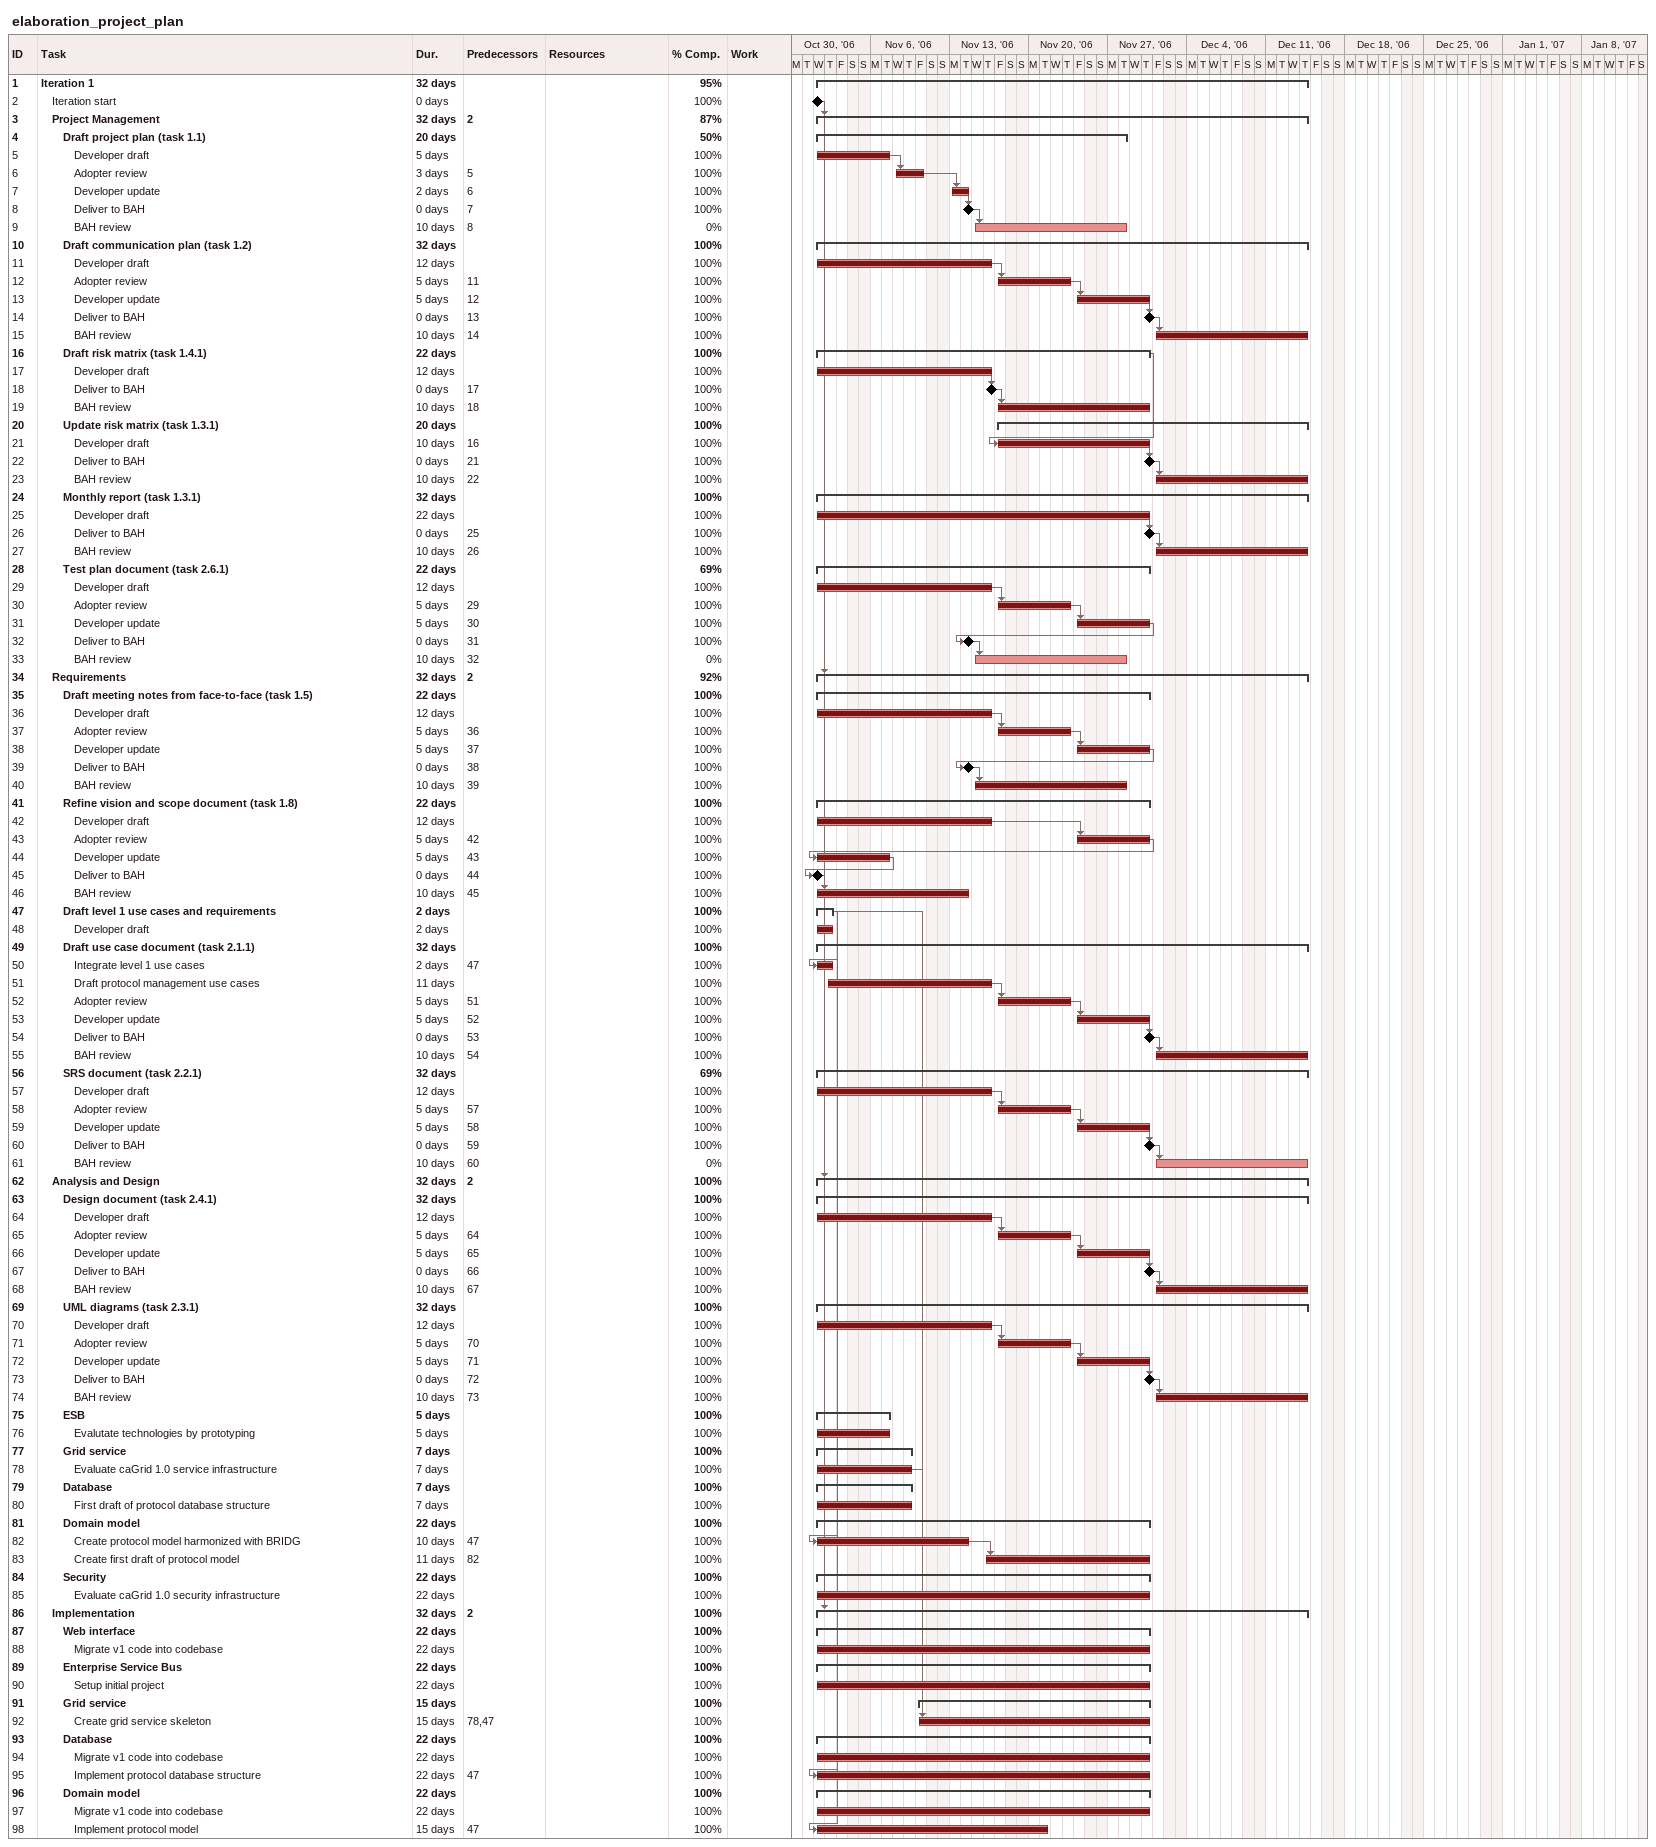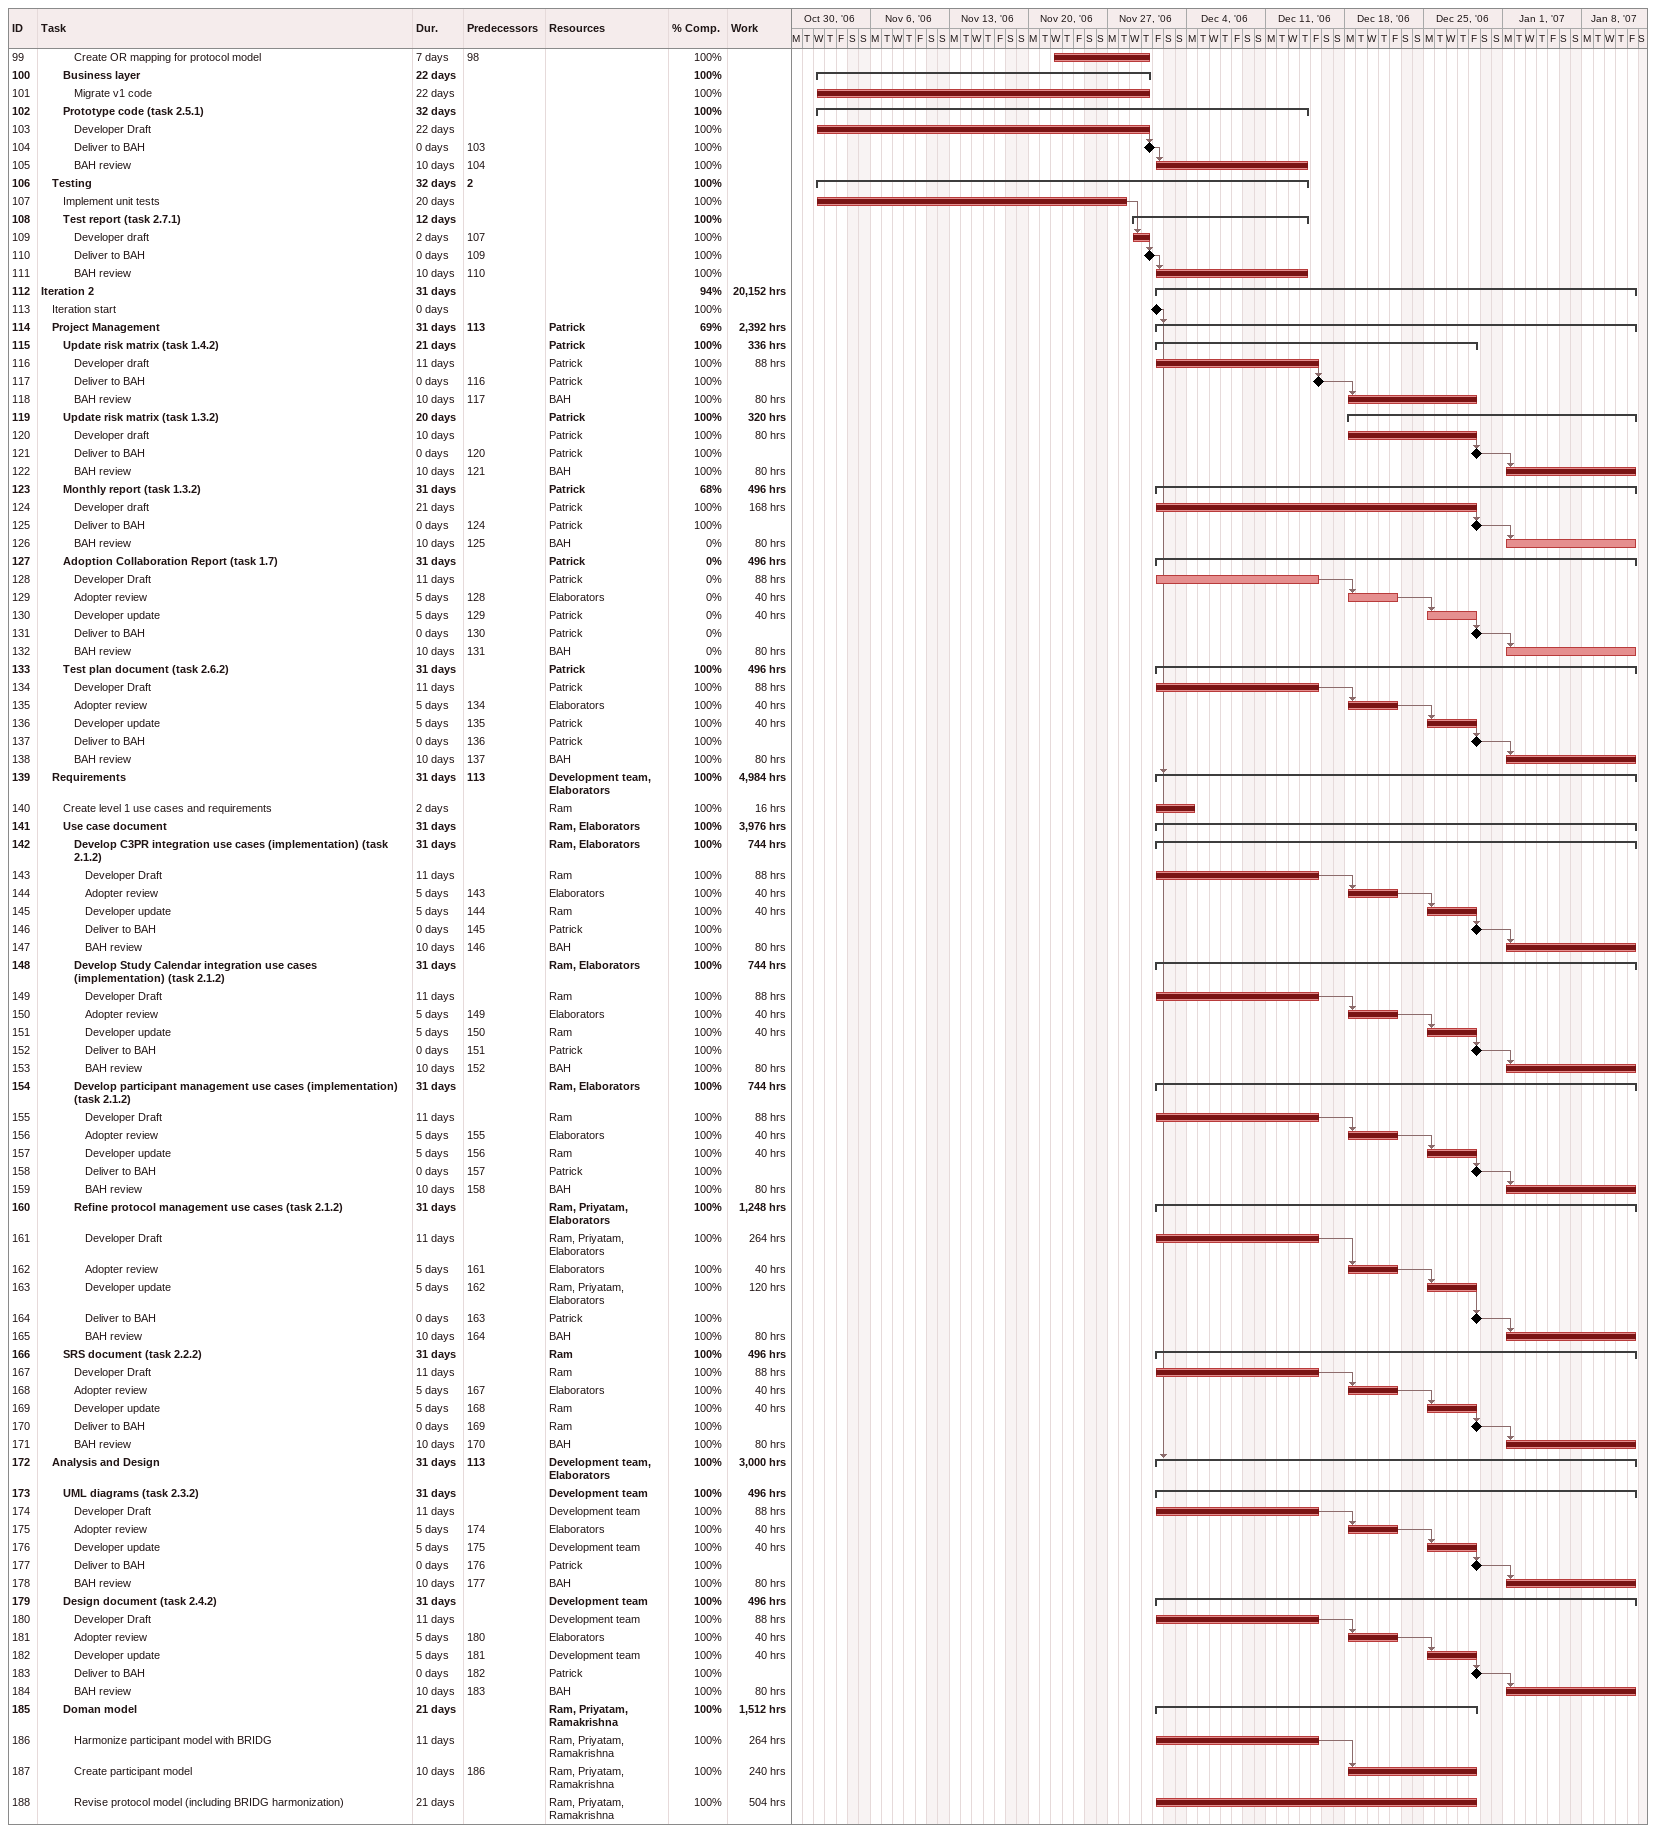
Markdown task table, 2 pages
elaboration_project_plan

| ID | Level | Task | Duration | Start | Finish | Predecessors | Resources | % complete | Work (h) |
|---|---|---|---|---|---|---|---|---|---|
| 1 | 1 | **Iteration 1** | 32d | 2006-11-01 | 2006-12-14 |  |  | 95 |  |
| 2 | 2 | Iteration start | 0d | 2006-11-01 | 2006-11-01 |  |  | 100 |  |
| 3 | 2 | **Project Management** | 32d | 2006-11-01 | 2006-12-14 | 2 |  | 87 |  |
| 4 | 3 | **Draft project plan (task 1.1)** | 20d | 2006-11-01 | 2006-11-28 |  |  | 50 |  |
| 5 | 4 | Developer draft | 5d | 2006-11-01 | 2006-11-07 |  |  | 100 |  |
| 6 | 4 | Adopter review | 3d | 2006-11-08 | 2006-11-10 | 5 |  | 100 |  |
| 7 | 4 | Developer update | 2d | 2006-11-13 | 2006-11-14 | 6 |  | 100 |  |
| 8 | 4 | Deliver to BAH | 0d | 2006-11-14 | 2006-11-14 | 7 |  | 100 |  |
| 9 | 4 | BAH review | 10d | 2006-11-15 | 2006-11-28 | 8 |  | 0 |  |
| 10 | 3 | **Draft communication plan (task 1.2)** | 32d | 2006-11-01 | 2006-12-14 |  |  | 100 |  |
| 11 | 4 | Developer draft | 12d | 2006-11-01 | 2006-11-16 |  |  | 100 |  |
| 12 | 4 | Adopter review | 5d | 2006-11-17 | 2006-11-23 | 11 |  | 100 |  |
| 13 | 4 | Developer update | 5d | 2006-11-24 | 2006-11-30 | 12 |  | 100 |  |
| 14 | 4 | Deliver to BAH | 0d | 2006-11-30 | 2006-11-30 | 13 |  | 100 |  |
| 15 | 4 | BAH review | 10d | 2006-12-01 | 2006-12-14 | 14 |  | 100 |  |
| 16 | 3 | **Draft risk matrix (task 1.4.1)** | 22d | 2006-11-01 | 2006-11-30 |  |  | 100 |  |
| 17 | 4 | Developer draft | 12d | 2006-11-01 | 2006-11-16 |  |  | 100 |  |
| 18 | 4 | Deliver to BAH | 0d | 2006-11-16 | 2006-11-16 | 17 |  | 100 |  |
| 19 | 4 | BAH review | 10d | 2006-11-17 | 2006-11-30 | 18 |  | 100 |  |
| 20 | 3 | **Update risk matrix (task 1.3.1)** | 20d | 2006-11-17 | 2006-12-14 |  |  | 100 |  |
| 21 | 4 | Developer draft | 10d | 2006-11-17 | 2006-11-30 | 16 |  | 100 |  |
| 22 | 4 | Deliver to BAH | 0d | 2006-11-30 | 2006-11-30 | 21 |  | 100 |  |
| 23 | 4 | BAH review | 10d | 2006-12-01 | 2006-12-14 | 22 |  | 100 |  |
| 24 | 3 | **Monthly report (task 1.3.1)** | 32d | 2006-11-01 | 2006-12-14 |  |  | 100 |  |
| 25 | 4 | Developer draft | 22d | 2006-11-01 | 2006-11-30 |  |  | 100 |  |
| 26 | 4 | Deliver to BAH | 0d | 2006-11-30 | 2006-11-30 | 25 |  | 100 |  |
| 27 | 4 | BAH review | 10d | 2006-12-01 | 2006-12-14 | 26 |  | 100 |  |
| 28 | 3 | **Test plan document (task 2.6.1)** | 22d | 2006-11-01 | 2006-11-30 |  |  | 69 |  |
| 29 | 4 | Developer draft | 12d | 2006-11-01 | 2006-11-16 |  |  | 100 |  |
| 30 | 4 | Adopter review | 5d | 2006-11-17 | 2006-11-23 | 29 |  | 100 |  |
| 31 | 4 | Developer update | 5d | 2006-11-24 | 2006-11-30 | 30 |  | 100 |  |
| 32 | 4 | Deliver to BAH | 0d | 2006-11-14 | 2006-11-14 | 31 |  | 100 |  |
| 33 | 4 | BAH review | 10d | 2006-11-15 | 2006-11-28 | 32 |  | 0 |  |
| 34 | 2 | **Requirements** | 32d | 2006-11-01 | 2006-12-14 | 2 |  | 92 |  |
| 35 | 3 | **Draft meeting notes from face-to-face (task 1.5)** | 22d | 2006-11-01 | 2006-11-30 |  |  | 100 |  |
| 36 | 4 | Developer draft | 12d | 2006-11-01 | 2006-11-16 |  |  | 100 |  |
| 37 | 4 | Adopter review | 5d | 2006-11-17 | 2006-11-23 | 36 |  | 100 |  |
| 38 | 4 | Developer update | 5d | 2006-11-24 | 2006-11-30 | 37 |  | 100 |  |
| 39 | 4 | Deliver to BAH | 0d | 2006-11-14 | 2006-11-14 | 38 |  | 100 |  |
| 40 | 4 | BAH review | 10d | 2006-11-15 | 2006-11-28 | 39 |  | 100 |  |
| 41 | 3 | **Refine vision and scope document (task 1.8)** | 22d | 2006-11-01 | 2006-11-30 |  |  | 100 |  |
| 42 | 4 | Developer draft | 12d | 2006-11-01 | 2006-11-16 |  |  | 100 |  |
| 43 | 4 | Adopter review | 5d | 2006-11-24 | 2006-11-30 | 42 |  | 100 |  |
| 44 | 4 | Developer update | 5d | 2006-11-01 | 2006-11-07 | 43 |  | 100 |  |
| 45 | 4 | Deliver to BAH | 0d | 2006-11-01 | 2006-11-01 | 44 |  | 100 |  |
| 46 | 4 | BAH review | 10d | 2006-11-01 | 2006-11-14 | 45 |  | 100 |  |
| 47 | 3 | **Draft level 1 use cases and requirements** | 2d | 2006-11-01 | 2006-11-02 |  |  | 100 |  |
| 48 | 4 | Developer draft | 2d | 2006-11-01 | 2006-11-02 |  |  | 100 |  |
| 49 | 3 | **Draft use case document (task 2.1.1)** | 32d | 2006-11-01 | 2006-12-14 |  |  | 100 |  |
| 50 | 4 | Integrate level 1 use cases | 2d | 2006-11-01 | 2006-11-02 | 47 |  | 100 |  |
| 51 | 4 | Draft protocol management use cases | 11d | 2006-11-02 | 2006-11-16 |  |  | 100 |  |
| 52 | 4 | Adopter review | 5d | 2006-11-17 | 2006-11-23 | 51 |  | 100 |  |
| 53 | 4 | Developer update | 5d | 2006-11-24 | 2006-11-30 | 52 |  | 100 |  |
| 54 | 4 | Deliver to BAH | 0d | 2006-11-30 | 2006-11-30 | 53 |  | 100 |  |
| 55 | 4 | BAH review | 10d | 2006-12-01 | 2006-12-14 | 54 |  | 100 |  |
| 56 | 3 | **SRS document (task 2.2.1)** | 32d | 2006-11-01 | 2006-12-14 |  |  | 69 |  |
| 57 | 4 | Developer draft | 12d | 2006-11-01 | 2006-11-16 |  |  | 100 |  |
| 58 | 4 | Adopter review | 5d | 2006-11-17 | 2006-11-23 | 57 |  | 100 |  |
| 59 | 4 | Developer update | 5d | 2006-11-24 | 2006-11-30 | 58 |  | 100 |  |
| 60 | 4 | Deliver to BAH | 0d | 2006-11-30 | 2006-11-30 | 59 |  | 100 |  |
| 61 | 4 | BAH review | 10d | 2006-12-01 | 2006-12-14 | 60 |  | 0 |  |
| 62 | 2 | **Analysis and Design** | 32d | 2006-11-01 | 2006-12-14 | 2 |  | 100 |  |
| 63 | 3 | **Design document (task 2.4.1)** | 32d | 2006-11-01 | 2006-12-14 |  |  | 100 |  |
| 64 | 4 | Developer draft | 12d | 2006-11-01 | 2006-11-16 |  |  | 100 |  |
| 65 | 4 | Adopter review | 5d | 2006-11-17 | 2006-11-23 | 64 |  | 100 |  |
| 66 | 4 | Developer update | 5d | 2006-11-24 | 2006-11-30 | 65 |  | 100 |  |
| 67 | 4 | Deliver to BAH | 0d | 2006-11-30 | 2006-11-30 | 66 |  | 100 |  |
| 68 | 4 | BAH review | 10d | 2006-12-01 | 2006-12-14 | 67 |  | 100 |  |
| 69 | 3 | **UML diagrams (task 2.3.1)** | 32d | 2006-11-01 | 2006-12-14 |  |  | 100 |  |
| 70 | 4 | Developer draft | 12d | 2006-11-01 | 2006-11-16 |  |  | 100 |  |
| 71 | 4 | Adopter review | 5d | 2006-11-17 | 2006-11-23 | 70 |  | 100 |  |
| 72 | 4 | Developer update | 5d | 2006-11-24 | 2006-11-30 | 71 |  | 100 |  |
| 73 | 4 | Deliver to BAH | 0d | 2006-11-30 | 2006-11-30 | 72 |  | 100 |  |
| 74 | 4 | BAH review | 10d | 2006-12-01 | 2006-12-14 | 73 |  | 100 |  |
| 75 | 3 | **ESB** | 5d | 2006-11-01 | 2006-11-07 |  |  | 100 |  |
| 76 | 4 | Evalutate technologies by prototyping | 5d | 2006-11-01 | 2006-11-07 |  |  | 100 |  |
| 77 | 3 | **Grid service** | 7d | 2006-11-01 | 2006-11-09 |  |  | 100 |  |
| 78 | 4 | Evaluate caGrid 1.0 service infrastructure | 7d | 2006-11-01 | 2006-11-09 |  |  | 100 |  |
| 79 | 3 | **Database** | 7d | 2006-11-01 | 2006-11-09 |  |  | 100 |  |
| 80 | 4 | First draft of protocol database structure | 7d | 2006-11-01 | 2006-11-09 |  |  | 100 |  |
| 81 | 3 | **Domain model** | 22d | 2006-11-01 | 2006-11-30 |  |  | 100 |  |
| 82 | 4 | Create protocol model harmonized with BRIDG | 10d | 2006-11-01 | 2006-11-14 | 47 |  | 100 |  |
| 83 | 4 | Create first draft of protocol model | 11d | 2006-11-16 | 2006-11-30 | 82 |  | 100 |  |
| 84 | 3 | **Security** | 22d | 2006-11-01 | 2006-11-30 |  |  | 100 |  |
| 85 | 4 | Evaluate caGrid 1.0 security infrastructure | 22d | 2006-11-01 | 2006-11-30 |  |  | 100 |  |
| 86 | 2 | **Implementation** | 32d | 2006-11-01 | 2006-12-14 | 2 |  | 100 |  |
| 87 | 3 | **Web interface** | 22d | 2006-11-01 | 2006-11-30 |  |  | 100 |  |
| 88 | 4 | Migrate v1 code into codebase | 22d | 2006-11-01 | 2006-11-30 |  |  | 100 |  |
| 89 | 3 | **Enterprise Service Bus** | 22d | 2006-11-01 | 2006-11-30 |  |  | 100 |  |
| 90 | 4 | Setup initial project | 22d | 2006-11-01 | 2006-11-30 |  |  | 100 |  |
| 91 | 3 | **Grid service** | 15d | 2006-11-10 | 2006-11-30 |  |  | 100 |  |
| 92 | 4 | Create grid service skeleton | 15d | 2006-11-10 | 2006-11-30 | 78, 47 |  | 100 |  |
| 93 | 3 | **Database** | 22d | 2006-11-01 | 2006-11-30 |  |  | 100 |  |
| 94 | 4 | Migrate v1 code into codebase | 22d | 2006-11-01 | 2006-11-30 |  |  | 100 |  |
| 95 | 4 | Implement protocol database structure | 22d | 2006-11-01 | 2006-11-30 | 47 |  | 100 |  |
| 96 | 3 | **Domain model** | 22d | 2006-11-01 | 2006-11-30 |  |  | 100 |  |
| 97 | 4 | Migrate v1 code into codebase | 22d | 2006-11-01 | 2006-11-30 |  |  | 100 |  |
| 98 | 4 | Implement protocol model | 15d | 2006-11-01 | 2006-11-21 | 47 |  | 100 |  |
| 99 | 4 | Create OR mapping for protocol model | 7d | 2006-11-22 | 2006-11-30 | 98 |  | 100 |  |
| 100 | 3 | **Business layer** | 22d | 2006-11-01 | 2006-11-30 |  |  | 100 |  |
| 101 | 4 | Migrate v1 code | 22d | 2006-11-01 | 2006-11-30 |  |  | 100 |  |
| 102 | 3 | **Prototype code (task 2.5.1)** | 32d | 2006-11-01 | 2006-12-14 |  |  | 100 |  |
| 103 | 4 | Developer Draft | 22d | 2006-11-01 | 2006-11-30 |  |  | 100 |  |
| 104 | 4 | Deliver to BAH | 0d | 2006-11-30 | 2006-11-30 | 103 |  | 100 |  |
| 105 | 4 | BAH review | 10d | 2006-12-01 | 2006-12-14 | 104 |  | 100 |  |
| 106 | 2 | **Testing** | 32d | 2006-11-01 | 2006-12-14 | 2 |  | 100 |  |
| 107 | 3 | Implement unit tests | 20d | 2006-11-01 | 2006-11-28 |  |  | 100 |  |
| 108 | 3 | **Test report (task 2.7.1)** | 12d | 2006-11-29 | 2006-12-14 |  |  | 100 |  |
| 109 | 4 | Developer draft | 2d | 2006-11-29 | 2006-11-30 | 107 |  | 100 |  |
| 110 | 4 | Deliver to BAH | 0d | 2006-11-30 | 2006-11-30 | 109 |  | 100 |  |
| 111 | 4 | BAH review | 10d | 2006-12-01 | 2006-12-14 | 110 |  | 100 |  |
| 112 | 1 | **Iteration 2** | 31d | 2006-12-01 | 2007-01-12 |  |  | 94 | 20152 |
| 113 | 2 | Iteration start | 0d | 2006-12-01 | 2006-12-01 |  |  | 100 |  |
| 114 | 2 | **Project Management** | 31d | 2006-12-01 | 2007-01-12 | 113 | Patrick | 69 | 2392 |
| 115 | 3 | **Update risk matrix (task 1.4.2)** | 21d | 2006-12-01 | 2006-12-29 |  | Patrick | 100 | 336 |
| 116 | 4 | Developer draft | 11d | 2006-12-01 | 2006-12-15 |  | Patrick | 100 | 88 |
| 117 | 4 | Deliver to BAH | 0d | 2006-12-15 | 2006-12-15 | 116 | Patrick | 100 |  |
| 118 | 4 | BAH review | 10d | 2006-12-18 | 2006-12-29 | 117 | BAH | 100 | 80 |
| 119 | 3 | **Update risk matrix (task 1.3.2)** | 20d | 2006-12-18 | 2007-01-12 |  | Patrick | 100 | 320 |
| 120 | 4 | Developer draft | 10d | 2006-12-18 | 2006-12-29 |  | Patrick | 100 | 80 |
| 121 | 4 | Deliver to BAH | 0d | 2006-12-29 | 2006-12-29 | 120 | Patrick | 100 |  |
| 122 | 4 | BAH review | 10d | 2007-01-01 | 2007-01-12 | 121 | BAH | 100 | 80 |
| 123 | 3 | **Monthly report (task 1.3.2)** | 31d | 2006-12-01 | 2007-01-12 |  | Patrick | 68 | 496 |
| 124 | 4 | Developer draft | 21d | 2006-12-01 | 2006-12-29 |  | Patrick | 100 | 168 |
| 125 | 4 | Deliver to BAH | 0d | 2006-12-29 | 2006-12-29 | 124 | Patrick | 100 |  |
| 126 | 4 | BAH review | 10d | 2007-01-01 | 2007-01-12 | 125 | BAH | 0 | 80 |
| 127 | 3 | **Adoption Collaboration Report (task 1.7)** | 31d | 2006-12-01 | 2007-01-12 |  | Patrick | 0 | 496 |
| 128 | 4 | Developer Draft | 11d | 2006-12-01 | 2006-12-15 |  | Patrick | 0 | 88 |
| 129 | 4 | Adopter review | 5d | 2006-12-18 | 2006-12-22 | 128 | Elaborators | 0 | 40 |
| 130 | 4 | Developer update | 5d | 2006-12-25 | 2006-12-29 | 129 | Patrick | 0 | 40 |
| 131 | 4 | Deliver to BAH | 0d | 2006-12-29 | 2006-12-29 | 130 | Patrick | 0 |  |
| 132 | 4 | BAH review | 10d | 2007-01-01 | 2007-01-12 | 131 | BAH | 0 | 80 |
| 133 | 3 | **Test plan document (task 2.6.2)** | 31d | 2006-12-01 | 2007-01-12 |  | Patrick | 100 | 496 |
| 134 | 4 | Developer Draft | 11d | 2006-12-01 | 2006-12-15 |  | Patrick | 100 | 88 |
| 135 | 4 | Adopter review | 5d | 2006-12-18 | 2006-12-22 | 134 | Elaborators | 100 | 40 |
| 136 | 4 | Developer update | 5d | 2006-12-25 | 2006-12-29 | 135 | Patrick | 100 | 40 |
| 137 | 4 | Deliver to BAH | 0d | 2006-12-29 | 2006-12-29 | 136 | Patrick | 100 |  |
| 138 | 4 | BAH review | 10d | 2007-01-01 | 2007-01-12 | 137 | BAH | 100 | 80 |
| 139 | 2 | **Requirements** | 31d | 2006-12-01 | 2007-01-12 | 113 | Development team, Elaborators | 100 | 4984 |
| 140 | 3 | Create level 1 use cases and requirements | 2d | 2006-12-01 | 2006-12-04 |  | Ram | 100 | 16 |
| 141 | 3 | **Use case document** | 31d | 2006-12-01 | 2007-01-12 |  | Ram, Elaborators | 100 | 3976 |
| 142 | 4 | **Develop C3PR integration use cases (implementation) (task 2.1.2)** | 31d | 2006-12-01 | 2007-01-12 |  | Ram, Elaborators | 100 | 744 |
| 143 | 5 | Developer Draft | 11d | 2006-12-01 | 2006-12-15 |  | Ram | 100 | 88 |
| 144 | 5 | Adopter review | 5d | 2006-12-18 | 2006-12-22 | 143 | Elaborators | 100 | 40 |
| 145 | 5 | Developer update | 5d | 2006-12-25 | 2006-12-29 | 144 | Ram | 100 | 40 |
| 146 | 5 | Deliver to BAH | 0d | 2006-12-29 | 2006-12-29 | 145 | Patrick | 100 |  |
| 147 | 5 | BAH review | 10d | 2007-01-01 | 2007-01-12 | 146 | BAH | 100 | 80 |
| 148 | 4 | **Develop Study Calendar integration use cases (implementation) (task 2.1.2)** | 31d | 2006-12-01 | 2007-01-12 |  | Ram, Elaborators | 100 | 744 |
| 149 | 5 | Developer Draft | 11d | 2006-12-01 | 2006-12-15 |  | Ram | 100 | 88 |
| 150 | 5 | Adopter review | 5d | 2006-12-18 | 2006-12-22 | 149 | Elaborators | 100 | 40 |
| 151 | 5 | Developer update | 5d | 2006-12-25 | 2006-12-29 | 150 | Ram | 100 | 40 |
| 152 | 5 | Deliver to BAH | 0d | 2006-12-29 | 2006-12-29 | 151 | Patrick | 100 |  |
| 153 | 5 | BAH review | 10d | 2007-01-01 | 2007-01-12 | 152 | BAH | 100 | 80 |
| 154 | 4 | **Develop participant management use cases (implementation) (task 2.1.2)** | 31d | 2006-12-01 | 2007-01-12 |  | Ram, Elaborators | 100 | 744 |
| 155 | 5 | Developer Draft | 11d | 2006-12-01 | 2006-12-15 |  | Ram | 100 | 88 |
| 156 | 5 | Adopter review | 5d | 2006-12-18 | 2006-12-22 | 155 | Elaborators | 100 | 40 |
| 157 | 5 | Developer update | 5d | 2006-12-25 | 2006-12-29 | 156 | Ram | 100 | 40 |
| 158 | 5 | Deliver to BAH | 0d | 2006-12-29 | 2006-12-29 | 157 | Patrick | 100 |  |
| 159 | 5 | BAH review | 10d | 2007-01-01 | 2007-01-12 | 158 | BAH | 100 | 80 |
| 160 | 4 | **Refine protocol management use cases (task 2.1.2)** | 31d | 2006-12-01 | 2007-01-12 |  | Ram, Priyatam, Elaborators | 100 | 1248 |
| 161 | 5 | Developer Draft | 11d | 2006-12-01 | 2006-12-15 |  | Ram, Priyatam, Elaborators | 100 | 264 |
| 162 | 5 | Adopter review | 5d | 2006-12-18 | 2006-12-22 | 161 | Elaborators | 100 | 40 |
| 163 | 5 | Developer update | 5d | 2006-12-25 | 2006-12-29 | 162 | Ram, Priyatam, Elaborators | 100 | 120 |
| 164 | 5 | Deliver to BAH | 0d | 2006-12-29 | 2006-12-29 | 163 | Patrick | 100 |  |
| 165 | 5 | BAH review | 10d | 2007-01-01 | 2007-01-12 | 164 | BAH | 100 | 80 |
| 166 | 3 | **SRS document (task 2.2.2)** | 31d | 2006-12-01 | 2007-01-12 |  | Ram | 100 | 496 |
| 167 | 4 | Developer Draft | 11d | 2006-12-01 | 2006-12-15 |  | Ram | 100 | 88 |
| 168 | 4 | Adopter review | 5d | 2006-12-18 | 2006-12-22 | 167 | Elaborators | 100 | 40 |
| 169 | 4 | Developer update | 5d | 2006-12-25 | 2006-12-29 | 168 | Ram | 100 | 40 |
| 170 | 4 | Deliver to BAH | 0d | 2006-12-29 | 2006-12-29 | 169 | Ram | 100 |  |
| 171 | 4 | BAH review | 10d | 2007-01-01 | 2007-01-12 | 170 | BAH | 100 | 80 |
| 172 | 2 | **Analysis and Design** | 31d | 2006-12-01 | 2007-01-12 | 113 | Development team, Elaborators | 100 | 3000 |
| 173 | 3 | **UML diagrams (task 2.3.2)** | 31d | 2006-12-01 | 2007-01-12 |  | Development team | 100 | 496 |
| 174 | 4 | Developer Draft | 11d | 2006-12-01 | 2006-12-15 |  | Development team | 100 | 88 |
| 175 | 4 | Adopter review | 5d | 2006-12-18 | 2006-12-22 | 174 | Elaborators | 100 | 40 |
| 176 | 4 | Developer update | 5d | 2006-12-25 | 2006-12-29 | 175 | Development team | 100 | 40 |
| 177 | 4 | Deliver to BAH | 0d | 2006-12-29 | 2006-12-29 | 176 | Patrick | 100 |  |
| 178 | 4 | BAH review | 10d | 2007-01-01 | 2007-01-12 | 177 | BAH | 100 | 80 |
| 179 | 3 | **Design document (task 2.4.2)** | 31d | 2006-12-01 | 2007-01-12 |  | Development team | 100 | 496 |
| 180 | 4 | Developer Draft | 11d | 2006-12-01 | 2006-12-15 |  | Development team | 100 | 88 |
| 181 | 4 | Adopter review | 5d | 2006-12-18 | 2006-12-22 | 180 | Elaborators | 100 | 40 |
| 182 | 4 | Developer update | 5d | 2006-12-25 | 2006-12-29 | 181 | Development team | 100 | 40 |
| 183 | 4 | Deliver to BAH | 0d | 2006-12-29 | 2006-12-29 | 182 | Patrick | 100 |  |
| 184 | 4 | BAH review | 10d | 2007-01-01 | 2007-01-12 | 183 | BAH | 100 | 80 |
| 185 | 3 | **Doman model** | 21d | 2006-12-01 | 2006-12-29 |  | Ram, Priyatam, Ramakrishna | 100 | 1512 |
| 186 | 4 | Harmonize participant model with BRIDG | 11d | 2006-12-01 | 2006-12-15 |  | Ram, Priyatam, Ramakrishna | 100 | 264 |
| 187 | 4 | Create participant model | 10d | 2006-12-18 | 2006-12-29 | 186 | Ram, Priyatam, Ramakrishna | 100 | 240 |
| 188 | 4 | Revise protocol model (including BRIDG harmonization) | 21d | 2006-12-01 | 2006-12-29 |  | Ram, Priyatam, Ramakrishna | 100 | 504 |
